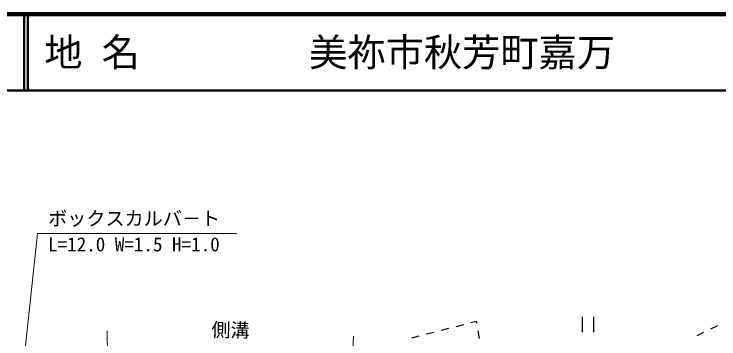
# Model space of a CAD drawing. Units: millimetres, scale not verified. Extents: x 40000 to 680000, y 20000 to 380000.
# Drawn here: x 366436 to 458603, y 337501 to 380000 of the extents above; entities that cross this region are included whole.
import ezdxf
from ezdxf.enums import TextEntityAlignment as Align

# ---------------------------------------------------------------- set-up
doc = ezdxf.new("R2010")
doc.units = ezdxf.units.MM
doc.header["$LTSCALE"] = 1000
for name, color, linetype, lineweight in [('S-BGD', 7, 'Continuous', 25), ('S-STR-HTXT', 7, 'Continuous', 13), ('S-TTL', 2, 'Continuous', 140), ('S-TTL-LINE', 7, 'Continuous', 50)]:
    doc.layers.add(name, color=color, linetype=linetype, lineweight=lineweight)
doc.layers.add('S-TTL-TXT', color=7, linetype='Continuous')
doc.styles.add('ＭＳ ゴシック', font='')
doc.styles.get('ＭＳ ゴシック').set_extended_font_data('MS Gothic')

msp = doc.modelspace()

# ---------------------------------------------------------------- linework, layer by layer
at = {"layer": 'S-BGD'}
for p, q in [((440720, 340399), (440720, 338399)), ((442220, 340399), (442220, 338399)), ((425187, 339341), (424218, 339093)), ((426892, 339776), (426156, 339588)), ((426935, 339540), (426892, 339776)), ((457549, 338827), (458445, 339271)), ((421311, 338351), (420342, 338103)), ((423249, 338846), (422280, 338598)), ((427292, 337572), (427113, 338556)), ((455757, 337940), (456653, 338383)), ((419374, 337856), (418405, 337608))]:
    msp.add_line(p, q, dxfattribs=at)
at = {"layer": 'S-STR-HTXT'}
for p, q in [((369505, 351289), (364545, 305111)), ((369505, 351289), (395505, 351289)), ((378866, 307540), (378621, 338552)), ((409212, 306870), (410826, 337841))]:
    msp.add_line(p, q, dxfattribs=at)
at = {"layer": 'S-TTL'}
msp.add_line((680000, 380000), (40000, 380000), dxfattribs=at)
at = {"layer": 'S-TTL-LINE'}
for p, q in [((367750, 380000), (367750, 370000)), ((368250, 380000), (368250, 370000)), ((40000, 370000), (680000, 370000))]:
    msp.add_line(p, q, dxfattribs=at)

# ---------------------------------------------------------------- texts
at = {"layer": 'S-STR-HTXT', "style": 'ＭＳ ゴシック'}
msp.add_text('ボックスカルバ－ト', height=1833, dxfattribs=at).set_placement((370880, 351789), align=Align.BOTTOM_LEFT)
msp.add_text('L=12.0 W=1.5 H=1.0', height=1833, dxfattribs=at).set_placement((370880, 350789), align=Align.TOP_LEFT)
msp.add_text('側溝', height=1833, rotation=358.736, dxfattribs=at).set_placement((394701, 337198), align=Align.BOTTOM_CENTER)
at = {"layer": 'S-TTL-TXT', "style": 'ＭＳ ゴシック'}
for s, p in [('地 名', (370380, 375000)), ('美祢市秋芳町嘉万', (405024, 375000))]:
    msp.add_text(s, height=3666, dxfattribs=at).set_placement(p, align=Align.MIDDLE_LEFT)

doc.saveas('drawing.dxf')
